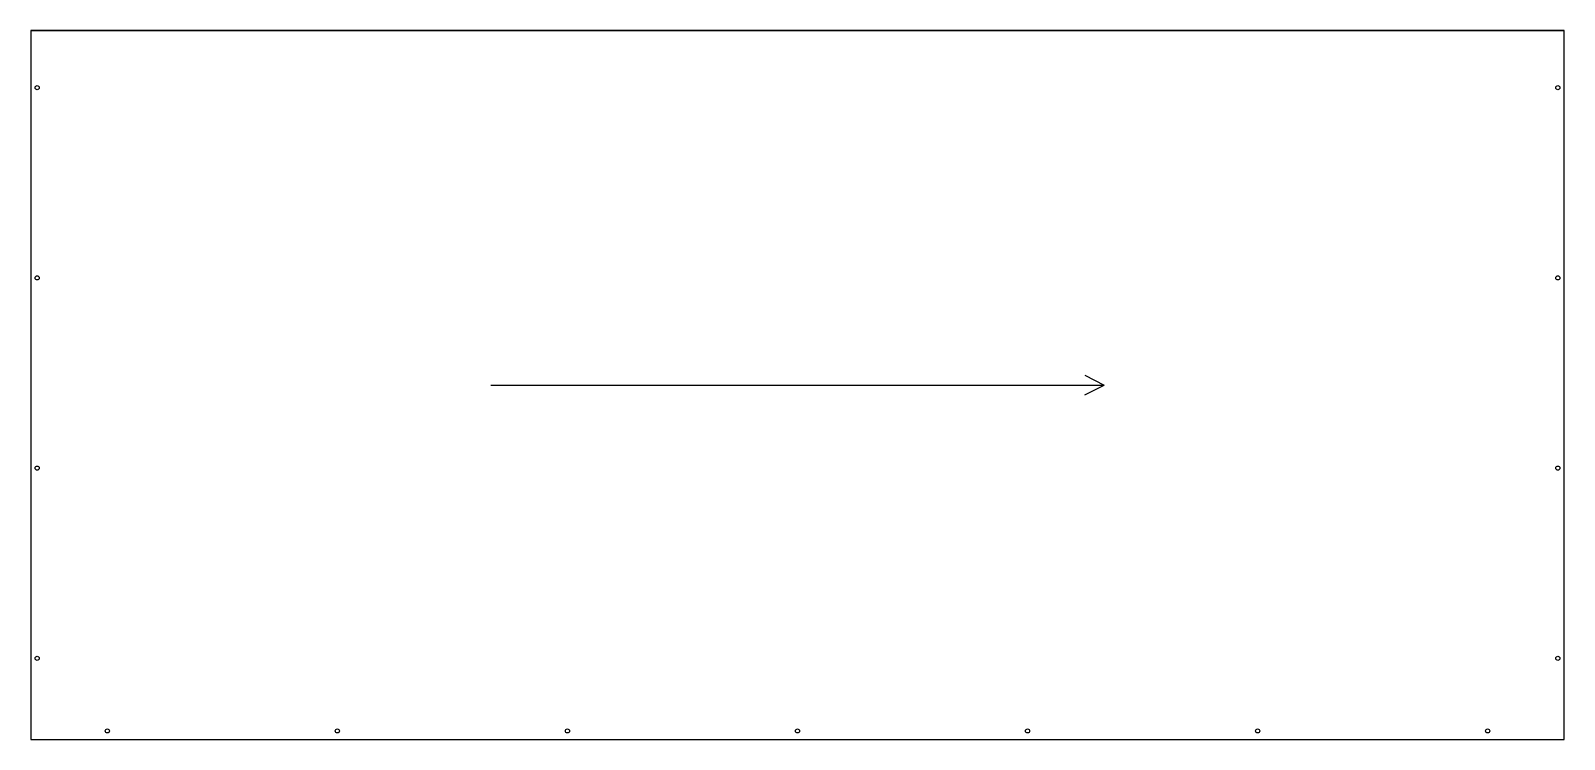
# Model space of a CAD drawing. Header units: millimetres. Extents: x 0 to 1183, y 0 to 547.
import ezdxf

# ---------------------------------------------------------------- set-up
doc = ezdxf.new("R2010")
doc.units = ezdxf.units.MM
for name, color, linetype in [('EDGE_BANDING', 7, 'Continuous'), ('GRAIN_DIRECTION', 3, 'Continuous'), ('INSIDE_THROUGH', 7, 'Continuous'), ('OUTSIDE_THROUGH', 7, 'Continuous')]:
    doc.layers.add(name, color=color, linetype=linetype)

msp = doc.modelspace()

# ---------------------------------------------------------------- linework, layer by layer
at = {"layer": 'EDGE_BANDING'}
for p, q in [((0, 547), (1183, 547)), ((0, 0), (1183, 0))]:
    msp.add_line(p, q, dxfattribs=at)
at = {"layer": 'GRAIN_DIRECTION'}
for p in [(354.9, 273.5), (813.1, 281), (813.1, 266)]:
    msp.add_line(p, (828.1, 273.5), dxfattribs=at)
at = {"layer": 'INSIDE_THROUGH'}
for centre in [(5, 502.96), (1178, 502.96), (5, 356.16), (1178, 356.16), (5, 209.36), (1178, 209.36), (5, 62.56), (1178, 62.56), (59.15, 6.5), (236.6, 6.5), (414.05, 6.5), (591.5, 6.5), (768.95, 6.5), (946.4, 6.5), (1123.85, 6.5)]:
    msp.add_circle(centre, 1.6, dxfattribs=at)
at = {"layer": 'OUTSIDE_THROUGH'}
msp.add_lwpolyline([(0, 0), (1183, 0), (1183, 547), (0, 547)], close=True, dxfattribs=at)

doc.saveas('drawing.dxf')
